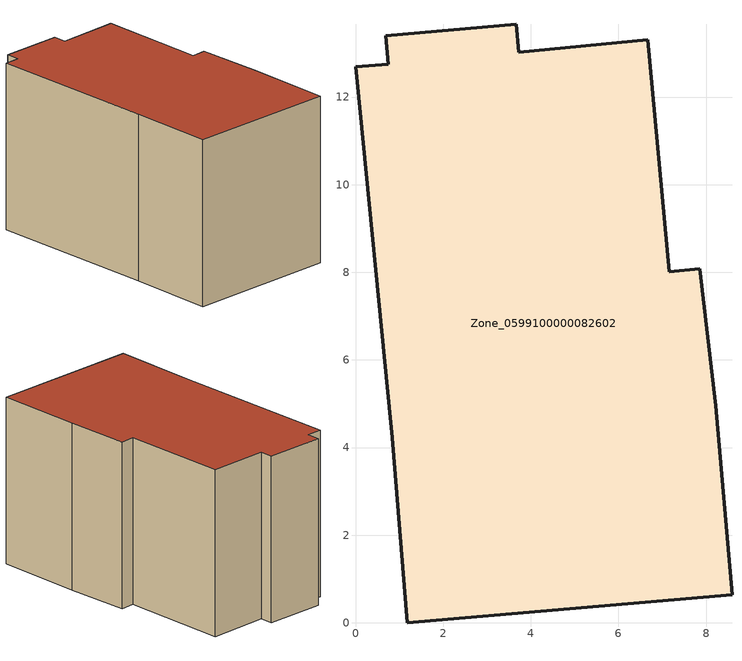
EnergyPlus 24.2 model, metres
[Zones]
Zone_0599100000082602
 floor ground (C_G): 7.16,8.01 7.86,8.08 8.22,4.95 8.59,0.64 1.18,0 0.84,4.22 0,12.69 0.75,12.75 0.69,13.4 3.67,13.66 3.73,13.02 6.67,13.31 z0
 wall outside (C_F): 3.73,13.02 3.67,13.66 0.69,13.4 0.75,12.75 0,12.69 0.84,4.22 1.18,0 8.59,0.64 8.22,4.95 7.86,8.08 7.16,8.01 6.67,13.31 3.73,13.02 z0:8.21
 roof outside (C_R): 7.16,8.01 6.67,13.31 3.73,13.02 3.67,13.66 0.69,13.4 0.75,12.75 0,12.69 0.84,4.22 1.18,0 8.59,0.64 8.22,4.95 7.86,8.08 z8.21
[BUILDING]
Pand.0599100000082602: North Axis=0; Terrain=City; Loads Convergence Tolerance Value=0.04; Temperature Convergence Tolerance Value=0.4; Solar Distribution=FullExterior; Maximum Number of Warmup Days=25; Minimum Number of Warmup Days=1
[Site:Location]
Rotterdam.The.Hague.AP_ZH_NLD Design_Conditions: Latitude=51.96; Longitude=4.45; Time Zone=1; Elevation=-4.5
[SITE:GROUNDTEMPERATURE:BUILDINGSURFACE]
18, 18, 18, 18, 18, 18, 18, 18, 18, 18, 18, 18
[MATERIAL] Thermal Absorptance=0.9; Solar Absorptance=0.7; Visible Absorptance=0.7
Name | Roughness | Thickness | Conductivity | Density | Specific Heat
G.D.1965 | MediumSmooth | 0.15 | 1 | 540 | 1210
F.D.1965 | Rough | 0.3 | 0.857143 | 1920 | 840
R.D.1965 | MediumRough | 0.2 | 0.08 | 1500 | 1000
[CONSTRUCTION]
C_G: G.D.1965
C_F: F.D.1965
C_R: R.D.1965
[ZONE]
Zone_0599100000082602: Type=1; Multiplier=1; Ceiling Height=Autocalculate; Volume=Autocalculate; Floor Area=autocalculate; Part of Total Floor Area=Yes
[ZONEINFILTRATION:DESIGNFLOWRATE]
Infil_Zone_0599100000082602: Zone or ZoneList or Space or SpaceList=Zone_0599100000082602; Schedule=AlwaysOn; Design Flow Rate Calculation Method=Flow/Area; Flow Rate per Floor Area=0.0042; Constant Term Coefficient=1; Temperature Term Coefficient=0; Velocity Term Coefficient=0; Velocity Squared Term Coefficient=0
[HVACTEMPLATE:ZONE:IDEALLOADSAIRSYSTEM]
Zone_0599100000082602: Maximum Heating Supply Air Temperature=50; Minimum Cooling Supply Air Temperature=13; Maximum Heating Supply Air Humidity Ratio=0.0156; Minimum Cooling Supply Air Humidity Ratio=0.0077; Heating Limit=NoLimit; Cooling Limit=NoLimit; Dehumidification Control Type=ConstantSensibleHeatRatio; Cooling Sensible Heat Ratio=0.7; Dehumidification Setpoint=60; Humidification Control Type=None; Humidification Setpoint=30; Outdoor Air Method=None; Outdoor Air Flow Rate per Person=0.00944; Outdoor Air Flow Rate per Zone Floor Area=0; Outdoor Air Flow Rate per Zone=0; Demand Controlled Ventilation Type=None; Outdoor Air Economizer Type=NoEconomizer; Heat Recovery Type=None; Sensible Heat Recovery Effectiveness=0.7; Latent Heat Recovery Effectiveness=0.65
[ZONECONTROL:THERMOSTAT]
ThermostatControl_Zone_0599100000082602: Zone or ZoneList=Zone_0599100000082602; Control Type Schedule=DualSetpointControlType; Control 1=Thermostat_Zone_0599100000082602; Temperature Difference Between Cutout And Setpoint=0
[THERMOSTATSETPOINT:DUALSETPOINT]
Thermostat_Zone_0599100000082602: Heating Setpoint Temperature Schedule=HeatingSetpoint_Zone_0599100000082602; Cooling Setpoint Temperature Schedule=CoolingSetpoint_Zone_0599100000082602
[SCHEDULE:COMPACT]
HeatingSetpoint_Zone_0599100000082602: Through: 12/31, For: AllDays, Until: 24:00, 21
CoolingSetpoint_Zone_0599100000082602: Through: 12/31, For: AllDays, Until: 24:00, 24
DualSetpointControlType: Through: 12/31, For: AllDays, Until: 24:00, 4
AlwaysOn: Through: 12/31, For: AllDays, Until: 24:00, 1
